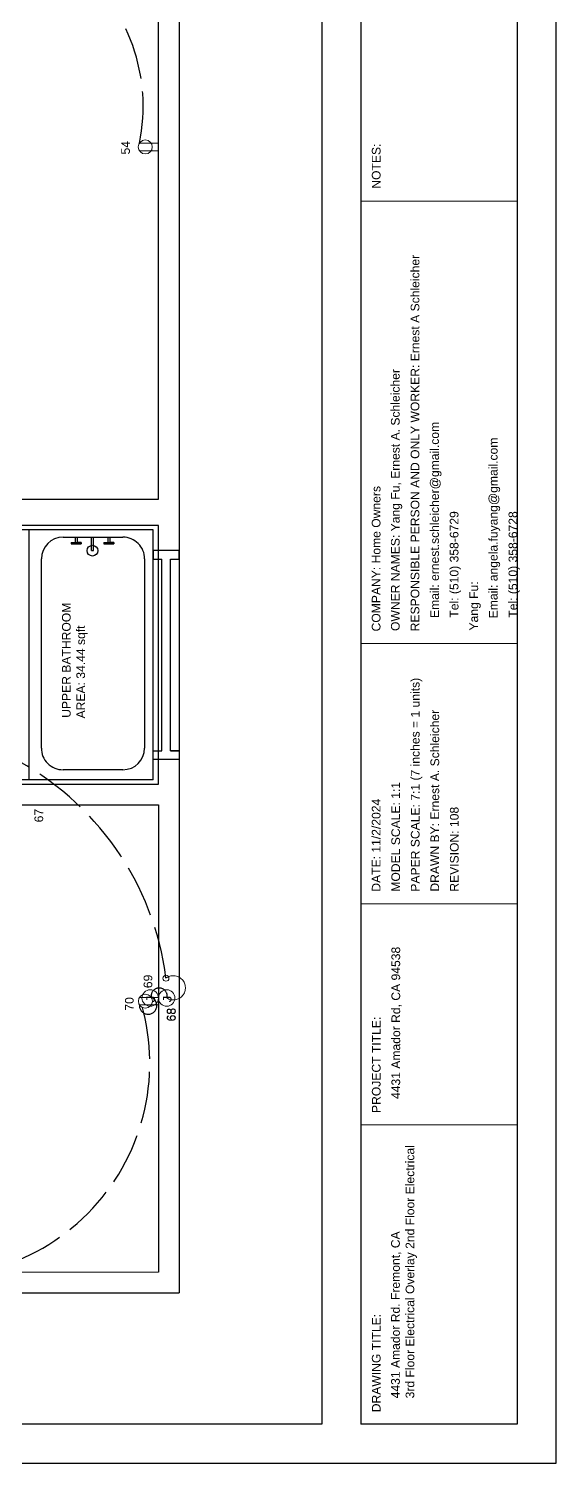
# Model space of a CAD drawing. Header units: inches. Extents: x 12 to 644, y -4 to 515.
# Drawn here: x 497.9 to 619.4, y -4 to 326.7 of the extents above; entities that cross this region are included whole.
import ezdxf

# ---------------------------------------------------------------- set-up
doc = ezdxf.new("R2010")
doc.units = ezdxf.units.IN
doc.header["$MEASUREMENT"] = 0
doc.linetypes.add('ACAD_ISO02W100', pattern=[15, 12, -3])
doc.layers.get('0').update_dxf_attribs({"color": 1, "lineweight": 9})
for name, color, linetype, lineweight in [('00-page-edge', 7, 'Continuous', 9), ('A201-Floorplan-2nd-floor', 7, 'Continuous', 9), ('A201-Text', 7, 'Continuous', 9), ('E201-Electrical-2nd-floor', 7, 'Continuous', 9), ('E301-Electrical-attic', 7, 'Continuous', 9)]:
    doc.layers.add(name, color=color, linetype=linetype, lineweight=lineweight)
doc.layers.add('Title Block', color=7, linetype='Continuous')
doc.layers.get('0').off()
doc.styles.add('Reg', font='Courier New.ttf', dxfattribs={"height": 1})
doc.styles.get("Standard").update_dxf_attribs({"font": 'Arial.ttf', "height": 2})

# ---------------------------------------------------------------- blocks, each defined once
blk = doc.blocks.new('L2-bathroom-bath-tub')
at = {"lineweight": 30}
for p, q in [((-1, 0), (0, 0)), ((-58.68, 0), (-59.68, 0)), ((-58.68, -33.5), (-58.68, 0)), ((-1, -33.5), (-1, 0)), ((-58.68, -5), (-1, -5)), ((-51.34, -7.77), (-7.72, -7.77)), ((-56.34, -26.56), (-56.34, -12.77)), ((-2.72, -12.77), (-2.72, -26.56)), ((-7.72, -31.56), (-51.34, -31.56)), ((-58.68, -33.5), (-1, -33.5))]:
    blk.add_line(p, q, dxfattribs=at)
for centre, start, end in [((-51.34, -12.77), 90, 180), ((-7.72, -12.77), 0, 90), ((-51.34, -26.56), 180, 270), ((-7.72, -26.56), 270, 0)]:
    blk.add_arc(centre, 5, start, end, dxfattribs=at)
blk = doc.blocks.new('L2-bathroom-window')
at = {"lineweight": 30}
for p, q in [((0, 0), (0, 6)), ((0, 6), (2, 6)), ((2, 6), (2, 4)), ((2, 6), (2, 4)), ((2, 4), (46.18, 4)), ((48.18, 6), (46.18, 6)), ((46.18, 6), (46.18, 4)), ((48.18, 0), (48.18, 6)), ((2, 0), (0, 0)), ((2, 2), (2, 0)), ((2, 0), (2, 2)), ((2, 2), (46.18, 2)), ((46.18, 2), (46.18, 0)), ((46.18, 0), (48.18, 0))]:
    blk.add_line(p, q, dxfattribs=at)
blk = doc.blocks.new('L2-j-box-68')
at = {"layer": 'E201-Electrical-2nd-floor'}
blk.add_circle((0, -1.9, -71.88), 1.9, dxfattribs=at)
at = {"layer": 'E201-Electrical-2nd-floor', "lineweight": 5, "style": 'Reg'}
blk.add_text('J', height=2, dxfattribs=at).set_placement((-1.25, -3.01, -71.88))
blk = doc.blocks.new('L2-duplex-70')
at = {"layer": 'E201-Electrical-2nd-floor'}
for p, q in [((-1.73, -0.01, -17.62), (-1.73, 4.37, -17.62)), ((0, -0.01, -17.62), (0, 4.38, -17.62))]:
    blk.add_line(p, q, dxfattribs=at)
blk.add_circle((-0.86, 3.02, -17.62), 1.61, dxfattribs=at)
blk = doc.blocks.new('L2-duplex-54')
at = {"layer": 'E201-Electrical-2nd-floor'}
for p, q in [((-1.73, 0, -16.62), (-1.73, 4.38, -16.62)), ((0, 0, -16.62), (0, 4.39, -16.62))]:
    blk.add_line(p, q, dxfattribs=at)
blk.add_circle((-0.86, 3.03, -16.62), 1.61, dxfattribs=at)
blk = doc.blocks.new('L2-tub-hot-faucet')
at = {"layer": 'A201-Floorplan-2nd-floor', "lineweight": 30}
for p, q in [((-1.26, 1.41), (-1.51, 1.41)), ((-1.51, 1.41), (-1.51, -0.91)), ((-1.26, 1.41), (-1.26, -0.91)), ((0, 0.5), (-1.26, 0.5)), ((0, 0), (-1.26, 0)), ((-1.26, -0.91), (-1.26, 0)), ((-1.26, -0.91), (-1.51, -0.91))]:
    blk.add_line(p, q, dxfattribs=at)
blk = doc.blocks.new('L2-tub-faucets-and-drain')
at = {"layer": 'A201-Floorplan-2nd-floor', "lineweight": 30}
for p, q in [((0, 0.25), (3.11, 0.25)), ((0, 0.25), (0, -0.25)), ((0, -0.25), (3.11, -0.25))]:
    blk.add_line(p, q, dxfattribs=at)
blk.add_circle((0, 0), 1.25, dxfattribs=at)
at = {"lineweight": 30}
for p in [(3.11, 3.5), (3.11, -4)]:
    blk.add_blockref('L2-tub-hot-faucet', p, dxfattribs=at)
blk = doc.blocks.new('L2-j-box-69')
at = {"layer": 'E201-Electrical-2nd-floor'}
blk.add_circle((0, 1.9), 1.9, dxfattribs=at)
at = {"layer": 'E201-Electrical-2nd-floor', "lineweight": 5, "style": 'Reg'}
blk.add_text('J', height=2, dxfattribs=at).set_placement((-1.25, 0.78))
blk = doc.blocks.new('L2-68')
at = {"layer": 'E301-Electrical-attic'}
blk.add_circle((0, 0), 1.9, dxfattribs=at)
at = {"layer": 'E301-Electrical-attic', "lineweight": 5, "style": 'Reg'}
blk.add_text('J', height=2, dxfattribs=at).set_placement((-1.25, -1.11))

msp = doc.modelspace()

# ---------------------------------------------------------------- linework, layer by layer
at = {"layer": '00-page-edge', "lineweight": 5}
for p, q in [((574.4, 286.96), (610.4, 286.96)), ((574.4, 184.96), (610.4, 184.96)), ((574.4, 124.96), (610.4, 124.96)), ((574.4, 73.96), (610.4, 73.96)), ((574.4, 4.96), (574.4, 4.96)), ((574.4, 4.96), (574.4, 4.96))]:
    msp.add_line(p, q, dxfattribs=at)
at = {"layer": '00-page-edge', "lineweight": -3}
for points in [[(12.1, -4.04), (619.4, -4.04), (619.4, 515.31), (12.1, 515.31)], [(565.4, 4.96), (21.1, 4.96), (21.1, 506.31), (565.4, 506.31)]]:
    msp.add_lwpolyline(points, close=True, dxfattribs=at)
at = {"layer": 'A201-Floorplan-2nd-floor', "lineweight": -3}
for p, q in [((532.5, 356.57), (532.5, 35.27)), ((526.5, 153.5), (498, 153.5)), ((90.69, 35.17), (532.5, 35.27))]:
    msp.add_line(p, q, dxfattribs=at)
for points in [[(457.33, 247.5), (457.33, 218.25), (527.75, 218.25), (527.75, 351.82), (395.35, 351.82), (395.35, 247.5)], [(527.75, 212.19), (444.65, 212.19), (444.65, 152.5), (527.75, 152.5)]]:
    msp.add_lwpolyline(points, close=True, dxfattribs=at)
msp.add_lwpolyline([(375.41, 39.94), (375.41, 88.29), (404.56, 88.29), (404.56, 147.75), (527.75, 147.75), (527.75, 40.02), (375.41, 39.97)], dxfattribs=at)
at = {"layer": 'E201-Electrical-2nd-floor', "linetype": 'ACAD_ISO02W100', "lineweight": -3}
for centre, radius, start, end in [((482.21, 308.78), 42.02, 348.3368, 113.0887), ((476.61, 88.2), 49.15, 256.2808, 17.9514), ((525.37, 101.49), 2, 176.2039, 68.939), ((527.91, 103.68), 1.86, 351.6041, 190.265)]:
    msp.add_arc(centre, radius, start, end, dxfattribs=at)
at = {"layer": 'E301-Electrical-attic', "lineweight": 5}
msp.add_circle((529.47, 107.79), 0.69, dxfattribs=at)
at = {"layer": 'E301-Electrical-attic', "linetype": 'ACAD_ISO02W100', "lineweight": -3}
msp.add_arc((463.2, 99.37), 66.81, 7.2375, 118.1994, dxfattribs=at)
at = {"layer": 'E301-Electrical-attic', "linetype": 'ACAD_ISO02W100', "lineweight": 5}
msp.add_arc((531.17, 105.57), 2.79, 237.113, 127.3911, dxfattribs=at)
at = {"layer": 'Title Block', "lineweight": -3}
for p, q in [((574.4, 506.31), (574.4, 4.96)), ((610.4, 506.31), (610.4, 4.96)), ((610.4, 4.96), (574.4, 4.96))]:
    msp.add_line(p, q, dxfattribs=at)

# ---------------------------------------------------------------- block references
at = {"lineweight": -3, "rotation": 89.99999999999999}
msp.add_blockref('L2-tub-faucets-and-drain', (512.55, 206.36), dxfattribs=at)
at = {"layer": 'A201-Floorplan-2nd-floor', "lineweight": -3, "rotation": 89.99999999999999}
for name, p in [('L2-bathroom-bath-tub', (493, 212.19)), ('L2-bathroom-window', (532.5, 158.25))]:
    msp.add_blockref(name, p, dxfattribs=at)
at = {"layer": 'E201-Electrical-2nd-floor', "lineweight": -3, "rotation": 89.99999999999999}
for name, p in [('L2-duplex-54', (527.75, 300.29, 16.62)), ('L2-duplex-70', (527.75, 103.35, 17.62)), ('L2-j-box-68', (527.75, 103.22, 71.88))]:
    msp.add_blockref(name, p, dxfattribs=at)
at = {"layer": 'E201-Electrical-2nd-floor', "lineweight": 5, "rotation": 89.99999999999999}
msp.add_blockref('L2-j-box-69', (527.75, 103.22), dxfattribs=at)
at = {"layer": 'E301-Electrical-attic', "lineweight": 5, "rotation": 89.99999999999999}
msp.add_blockref('L2-68', (529.65, 103.22), dxfattribs=at)

# ---------------------------------------------------------------- texts
at = {"layer": '00-page-edge', "lineweight": 5, "insert": (581.35, 10.93), "char_height": 2, "width": 59.2525, "attachment_point": 1, "rotation": 90}
msp.add_mtext('4431 Amador Rd. Fremont, CA\\P3rd Floor Electrical Overlay 2nd Floor Electrical', dxfattribs=at)
at = {"layer": 'A201-Text', "lineweight": 5}
for s, p in [('UPPER BATHROOM', (507.53, 167.83)), ('AREA: 34.44 sqft', (510.84, 167.68))]:
    msp.add_text(s, height=2, rotation=90, dxfattribs=at).set_placement(p)
at = {"layer": 'E201-Electrical-2nd-floor', "lineweight": 5}
for s, p in [('54', (521.17, 297.69)), ('67', (501.19, 143.73)), ('69', (526.33, 105.5)), ('70', (522.04, 100.32)), ('68', (531.64, 97.84))]:
    msp.add_text(s, height=2, rotation=90, dxfattribs=at).set_placement(p)
at = {"layer": 'E301-Electrical-attic', "lineweight": 5}
msp.add_text('68', height=2, rotation=90, dxfattribs=at).set_placement((531.74, 97.84))
at = {"layer": 'Title Block', "lineweight": 5}
for s, p in [('NOTES:', (578.91, 289.81)), ('RESPONSIBLE PERSON AND ONLY WORKER: Ernest A Schleicher', (587.85, 187.77)), ('OWNER NAMES: Yang Fu, Ernest A. Schleicher', (583.31, 187.84)), ('Email: ernest.schleicher@gmail.com', (592.36, 190.84)), ('Email: angela.fuyang@gmail.com', (605.87, 190.77)), ('COMPANY: Home Owners', (578.89, 187.74)), ('Tel: (510) 358-6729', (596.86, 190.92)), ('Tel: (510) 358-6728', (610.41, 190.91)), ('Yang Fu:', (601.39, 187.95)), ('PAPER SCALE: 7:1 (7 inches = 1 units)', (587.9, 127.75)), ('DRAWN BY: Ernest A. Schleicher', (592.41, 127.76)), ('MODEL SCALE: 1:1', (583.4, 127.74)), ('DATE: 11/2/2024', (578.9, 127.74)), ('REVISION: 108', (596.9, 127.74)), ('4431 Amador Rd, CA 94538', (583.43, 79.94)), ('PROJECT TITLE:', (578.92, 76.72)), ('DRAWING TITLE:', (578.92, 7.73))]:
    msp.add_text(s, height=2, rotation=90, dxfattribs=at).set_placement(p)

doc.saveas('drawing.dxf')
